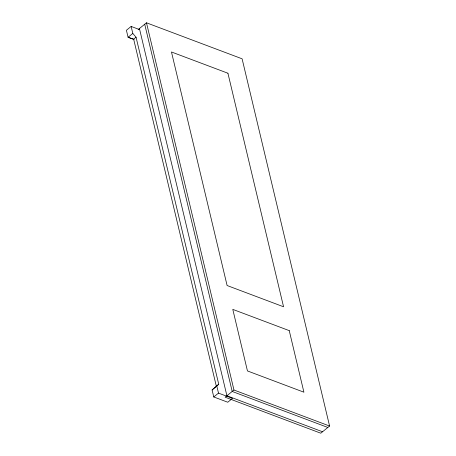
<?xml version="1.0" encoding="UTF-8"?>
<svg xmlns="http://www.w3.org/2000/svg" width="456" height="456" viewBox="0 0 456 456"><rect width="100%" height="100%" fill="white"/><g stroke="black" fill="none" stroke-linecap="round" stroke-linejoin="round"><path stroke-width="0.68" d="M216.828 386.112L218.498 393.112L232.492 398.384L227.766 402.232L213.767 396.959L212.103 389.96L218.732 384.26L136.059 37.227L132.804 33.43L131.14 26.431L126.415 30.278L128.079 37.278L134.081 39.535M212.103 389.96L218.732 384.26M132.804 33.43L128.079 37.278L133.659 39.182L216.332 386.215M138.214 29.526L146.479 22.8L242.102 58.807L329.585 426.029L320.773 433.2L225.15 397.193L233.962 390.022L329.585 426.029M133.659 39.182L136.059 37.227M213.767 396.959L218.498 393.112M131.14 26.431L139.137 29.44M327.824 427.46L232.195 391.453L144.712 24.236M322.54 431.764L226.911 395.757L139.428 28.54M146.479 22.8L233.962 390.022M227.926 73.234L171.467 51.978L227.105 285.519L283.558 306.78L227.926 73.234M289.246 330.634L232.788 309.379L247.454 370.939L303.913 392.2L289.246 330.634"/></g></svg>
